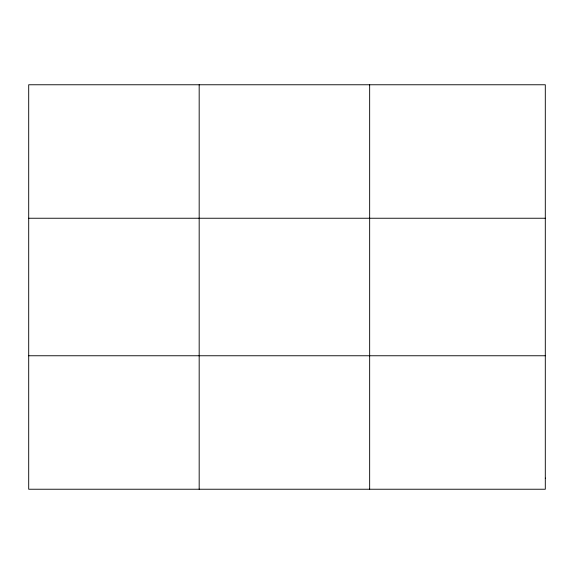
<?xml version="1.0" encoding="UTF-8"?>
<svg xmlns="http://www.w3.org/2000/svg" width="574" height="574" viewBox="0 0 574 574"><rect width="100%" height="100%" fill="white"/><g stroke="black" fill="none" stroke-linecap="round" stroke-linejoin="round"><path stroke-width="0.86" d="M199.178 84.765L199.178 489.235M369.656 84.765L369.656 489.235M28.7 218.242L545.3 218.242M28.7 355.758L545.3 355.758M545.3 478.113L545.3 489.235L28.7 489.235L28.7 84.765L545.3 84.765L545.3 478.113"/></g></svg>
